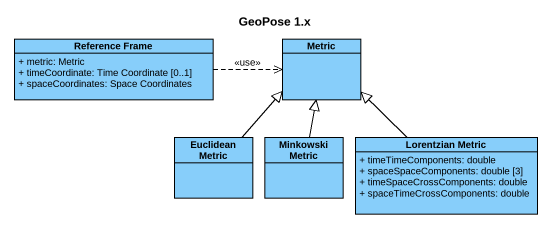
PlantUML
@startuml
title GeoPose 1.x
hide circle
hide empty members
skinparam classAttributeIconSize 0
class "Reference Frame" as Reference_Frame #87CEFA {
  + metric: Metric
  + timeCoordinate: Time Coordinate [0..1]
  + spaceCoordinates: Space Coordinates
}
class Metric #87CEFA
class "Euclidean Metric" as Euclidean_Metric #87CEFA
class "Minkowski Metric" as Minkowski_Metric #87CEFA
class "Lorentzian Metric" as Lorentzian_Metric #87CEFA {
  + timeTimeComponents: double
  + spaceSpaceComponents: double [3]
  + timeSpaceCrossComponents: double
  + spaceTimeCrossComponents: double
}
Reference_Frame .right.> Metric : <<use>>
Euclidean_Metric -up-|> Metric
Minkowski_Metric -up-|> Metric
Lorentzian_Metric -up-|> Metric
@enduml
